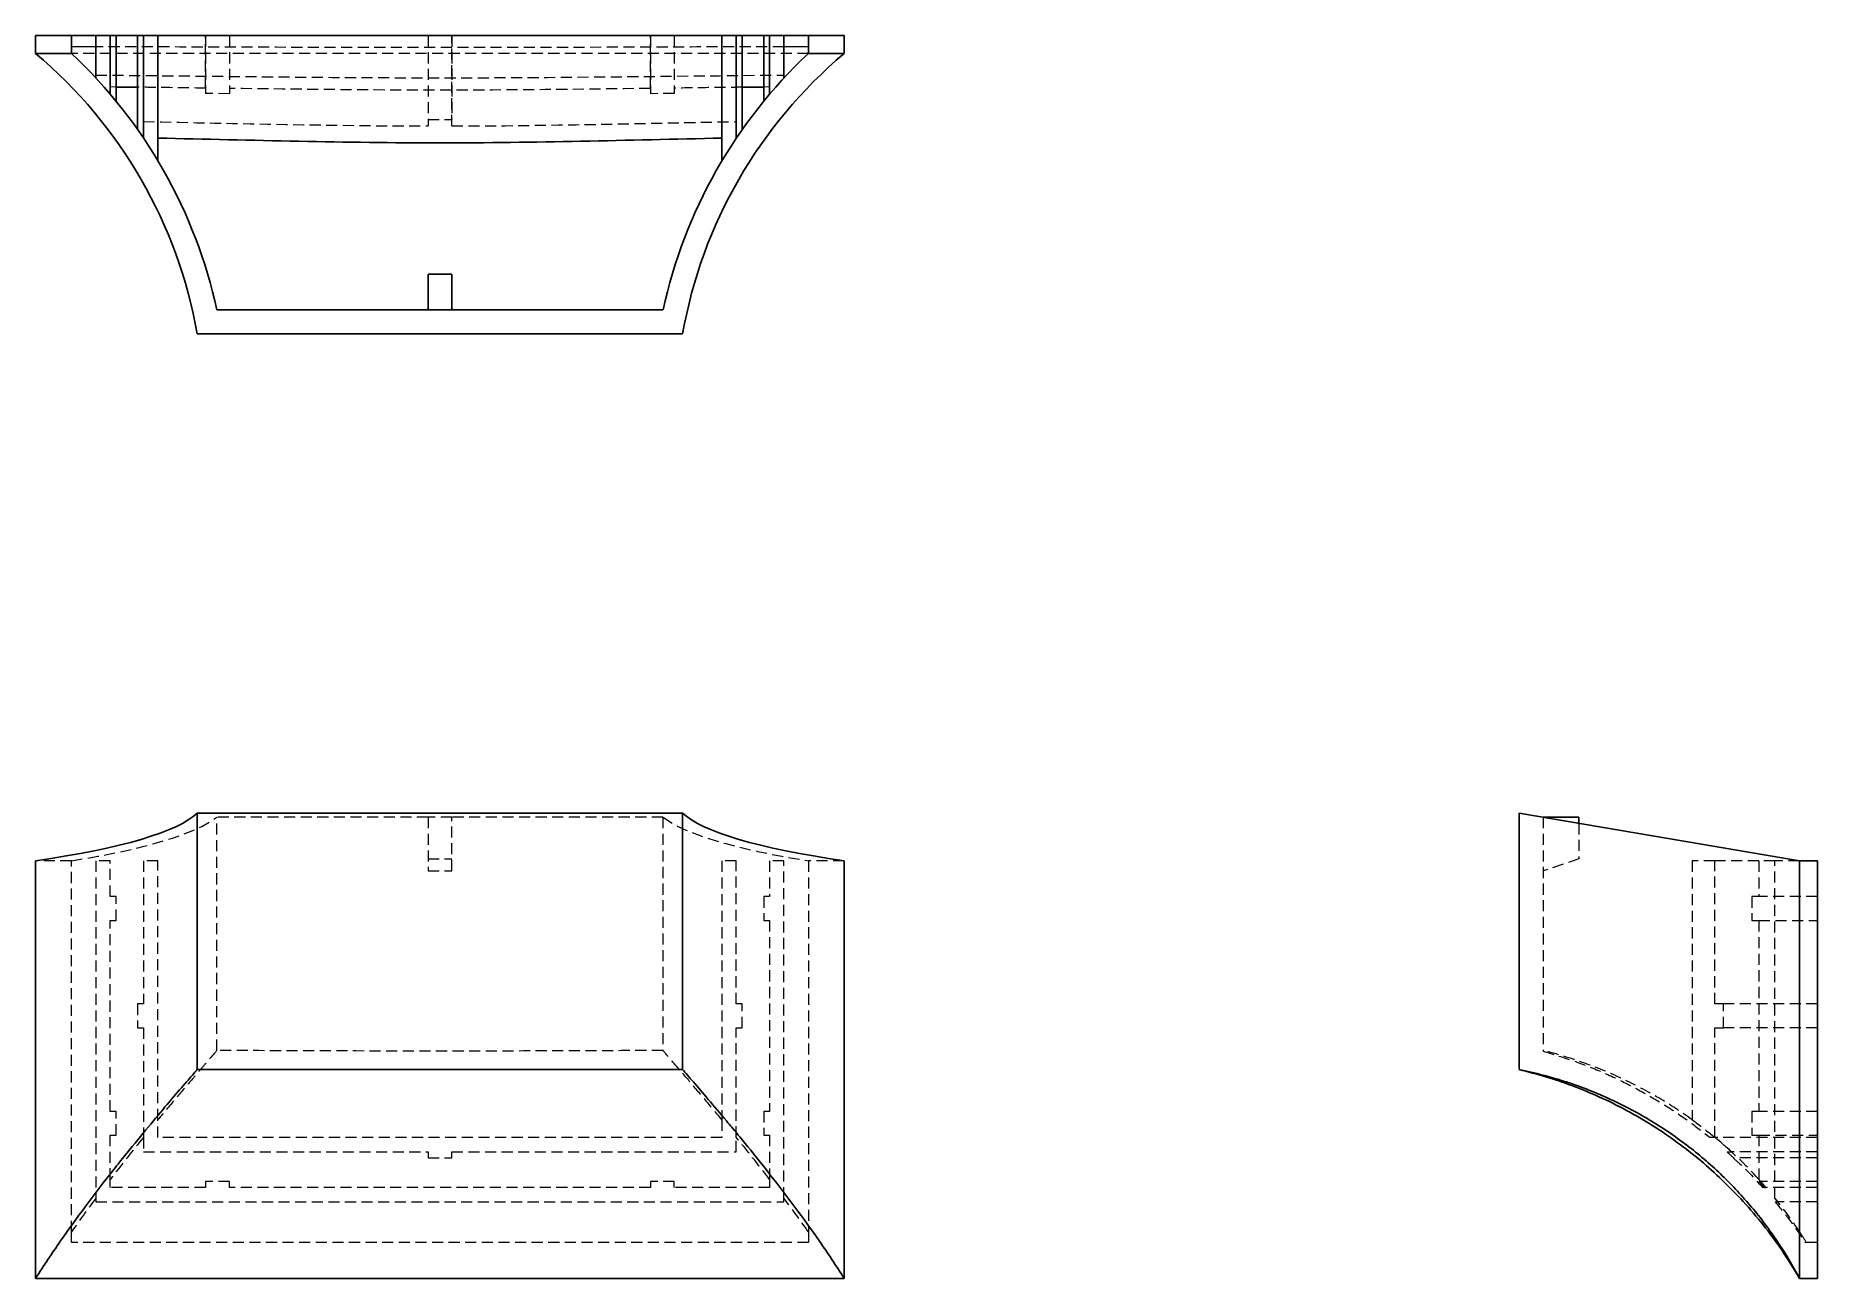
# Model space of a CAD drawing. Header units: millimetres. Extents: x 36 to 240, y 33 to 175.
import ezdxf

# ---------------------------------------------------------------- set-up
doc = ezdxf.new("R2010")
doc.units = ezdxf.units.MM
doc.linetypes.add('HIDDEN', pattern=[1.905, 1.27, -0.635])

msp = doc.modelspace()

# ---------------------------------------------------------------- linework, layer by layer
at = {"color": 7, "linetype": 'Continuous', "lineweight": 25}
for p, q in [((39.81, 175.1), (35.71, 175.1)), ((35.71, 175.1), (35.71, 173.05)), ((39.81, 175.1), (39.81, 173.05)), ((39.81, 175.1), (42.62, 175.1)), ((42.62, 173.83), (39.81, 173.84)), ((42.62, 175.1), (42.62, 170.24)), ((44.26, 175.1), (42.62, 175.1)), ((44.26, 175.1), (44.26, 168.39)), ((44.26, 175.1), (44.94, 175.1)), ((44.94, 175.1), (44.94, 167.57)), ((44.94, 175.1), (47.4, 175.1)), ((47.4, 175.1), (47.4, 164.33)), ((48.09, 175.1), (47.4, 175.1)), ((48.09, 175.1), (48.09, 163.34)), ((49.73, 175.1), (48.09, 175.1)), ((49.73, 175.1), (49.73, 160.75)), ((49.73, 175.1), (114.44, 175.1)), ((114.44, 175.1), (116.08, 175.1)), ((114.44, 175.1), (114.44, 160.75)), ((116.08, 175.1), (116.08, 163.34)), ((116.08, 175.1), (116.76, 175.1)), ((116.76, 175.1), (116.76, 164.33)), ((116.76, 175.1), (119.23, 175.1)), ((119.23, 175.1), (119.23, 167.57)), ((119.91, 175.1), (119.23, 175.1)), ((119.91, 175.1), (119.91, 168.39)), ((119.91, 175.1), (121.55, 175.1)), ((121.55, 175.1), (121.55, 170.24)), ((121.55, 175.1), (124.36, 175.1)), ((124.36, 173.84), (121.55, 173.83)), ((124.36, 175.1), (124.36, 173.05)), ((128.46, 175.1), (124.36, 175.1)), ((128.46, 175.1), (128.46, 173.05)), ((39.81, 173.05), (35.71, 173.05)), ((128.46, 173.05), (124.36, 173.05)), ((119.23, 169.21), (116.76, 169.18)), ((80.72, 143.64), (80.72, 147.74)), ((80.72, 147.74), (83.45, 147.74)), ((83.45, 143.64), (83.45, 147.74)), ((80.72, 143.64), (56.5, 143.64)), ((83.45, 143.64), (80.72, 143.64)), ((107.67, 143.64), (83.45, 143.64)), ((54.24, 140.9), (109.93, 140.9)), ((54.24, 56.53), (54.24, 85.95)), ((54.24, 85.95), (109.93, 85.95)), ((109.93, 85.95), (109.93, 56.53)), ((205.9, 85.95), (205.9, 56.53)), ((238.05, 80.47), (205.9, 85.95)), ((208.64, 85.48), (212.74, 85.48)), ((212.74, 85.48), (212.74, 84.78)), ((35.71, 32.59), (35.71, 80.47)), ((128.46, 80.47), (128.46, 32.59)), ((238.05, 80.47), (238.05, 32.59)), ((240.1, 80.47), (238.05, 80.47)), ((240.1, 80.47), (240.1, 32.59)), ((109.93, 56.53), (54.24, 56.53)), ((128.46, 32.59), (35.71, 32.59)), ((238.05, 32.59), (240.1, 32.59))]:
    msp.add_line(p, q, dxfattribs=at)
at = {"color": 7, "linetype": 'HIDDEN', "lineweight": 18}
for p, q in [((48.09, 175.1), (48.09, 165.24)), ((55.2, 175.1), (55.2, 168.48)), ((55.2, 169.08), (55.2, 175.1)), ((57.94, 175.1), (57.94, 168.44)), ((57.94, 175.1), (57.94, 169.05)), ((80.72, 175.1), (80.72, 164.74)), ((80.72, 175.1), (80.72, 165.49)), ((83.45, 164.74), (83.45, 175.1)), ((83.45, 175.1), (83.45, 165.49)), ((106.23, 175.1), (106.23, 168.44)), ((106.23, 169.05), (106.23, 175.1)), ((108.97, 175.1), (108.97, 168.48)), ((108.97, 175.1), (108.97, 169.08)), ((116.08, 175.1), (116.08, 165.24)), ((124.36, 173.05), (39.81, 173.05)), ((44.94, 169.21), (44.26, 169.22)), ((108.97, 168.48), (106.23, 168.44)), ((119.91, 169.22), (119.23, 169.21)), ((56.5, 58.72), (56.5, 85.48)), ((80.72, 85.48), (56.5, 85.48)), ((83.45, 85.48), (80.72, 85.48)), ((80.72, 85.48), (80.72, 79.32)), ((107.67, 85.48), (83.45, 85.48)), ((83.45, 79.32), (83.45, 85.48)), ((107.67, 85.48), (107.67, 58.72)), ((208.64, 85.48), (208.64, 58.72)), ((212.74, 84.78), (212.74, 80.69)), ((39.81, 80.47), (35.71, 80.47)), ((39.81, 37.92), (39.81, 80.47)), ((39.81, 80.47), (39.81, 80.47)), ((44.26, 80.47), (42.62, 80.47)), ((42.62, 80.47), (42.62, 41.78)), ((44.26, 76.37), (44.26, 80.47)), ((49.73, 80.47), (48.09, 80.47)), ((48.09, 80.47), (48.09, 64.06)), ((49.73, 50.77), (49.73, 80.47)), ((80.72, 80.69), (83.45, 80.69)), ((114.44, 80.47), (114.44, 50.77)), ((116.08, 80.47), (114.44, 80.47)), ((116.08, 64.06), (116.08, 80.47)), ((121.55, 80.47), (119.91, 80.47)), ((119.91, 80.47), (119.91, 76.37)), ((121.55, 41.78), (121.55, 80.47)), ((124.36, 80.47), (124.36, 37.92)), ((124.36, 80.47), (124.36, 80.47)), ((128.46, 80.47), (124.36, 80.47)), ((212.74, 80.69), (208.64, 79.32)), ((228.34, 80.47), (225.75, 80.47)), ((225.75, 80.47), (225.75, 50.77)), ((233.39, 80.47), (228.34, 80.47)), ((228.34, 64.06), (228.34, 80.47)), ((235.24, 80.47), (233.39, 80.47)), ((233.39, 80.47), (233.39, 76.37)), ((238.05, 80.47), (235.24, 80.47)), ((235.24, 41.78), (235.24, 80.47)), ((238.05, 80.47), (238.06, 80.47)), ((238.06, 80.47), (238.06, 37.92)), ((80.72, 79.32), (83.45, 79.32)), ((44.94, 76.37), (44.26, 76.37)), ((44.94, 73.63), (44.94, 76.37)), ((119.23, 76.37), (119.23, 73.63)), ((119.91, 76.37), (119.23, 76.37)), ((233.39, 76.37), (232.57, 76.37)), ((232.57, 76.37), (232.57, 73.63)), ((240.1, 76.37), (233.39, 76.37)), ((44.26, 73.63), (44.94, 73.63)), ((44.26, 51.74), (44.26, 73.63)), ((119.23, 73.63), (119.91, 73.63)), ((119.91, 73.63), (119.91, 51.74)), ((232.57, 73.63), (233.39, 73.63)), ((233.39, 73.63), (240.1, 73.63)), ((233.39, 73.63), (233.39, 51.74)), ((48.09, 64.06), (47.4, 64.06)), ((47.4, 64.06), (47.4, 61.32)), ((116.76, 64.06), (116.08, 64.06)), ((116.76, 61.32), (116.76, 64.06)), ((229.33, 64.06), (228.34, 64.06)), ((240.1, 64.06), (229.33, 64.06)), ((229.33, 61.32), (229.33, 64.06)), ((47.4, 61.32), (48.09, 61.32)), ((48.09, 61.32), (48.09, 48.77)), ((116.08, 48.77), (116.08, 61.32)), ((116.08, 61.32), (116.76, 61.32)), ((228.34, 61.32), (229.33, 61.32)), ((228.34, 48.77), (228.34, 61.32)), ((240.1, 61.32), (229.33, 61.32)), ((44.94, 51.74), (44.26, 51.74)), ((44.94, 49.01), (44.94, 51.74)), ((119.23, 51.74), (119.23, 49.01)), ((119.91, 51.74), (119.23, 51.74)), ((233.39, 51.74), (232.57, 51.74)), ((232.57, 51.74), (232.57, 49.01)), ((240.1, 51.74), (233.39, 51.74)), ((44.26, 49.01), (44.94, 49.01)), ((44.26, 43.94), (44.26, 49.01)), ((119.23, 49.01), (119.91, 49.01)), ((119.91, 49.01), (119.91, 43.94)), ((240.1, 48.74), (228.35, 48.74)), ((240.1, 47.09), (230.24, 47.09)), ((232.57, 49.01), (233.39, 49.01)), ((233.39, 49.01), (233.39, 43.94)), ((233.39, 49.01), (240.1, 49.01)), ((240.1, 46.41), (230.49, 46.41)), ((57.94, 43.68), (55.2, 43.68)), ((108.97, 43.68), (106.23, 43.68)), ((233.48, 43.68), (233.44, 43.68)), ((240.1, 43.68), (233.48, 43.68)), ((234.05, 43), (234.22, 43)), ((240.1, 43), (234.18, 43)), ((240.1, 43), (234.22, 43)), ((240.1, 41.36), (235.58, 41.36)), ((240.1, 36.7), (238.84, 36.7)), ((240.1, 36.7), (238.84, 36.7))]:
    msp.add_line(p, q, dxfattribs=at)
at = {"color": 7, "linetype": 'HIDDEN', "lineweight": 18, "flags": 128}
msp.add_lwpolyline([(57.94, 168.44), (56.57, 168.46), (55.89, 168.47), (55.2, 168.48)], dxfattribs=at)
at = {"color": 7, "linetype": 'Continuous', "lineweight": 25}
for centre, radius, start, end in [((0.89, 131.56), 54.16, 9.9329, 50), ((0.89, 131.56), 56.9, 12.2564, 46.8424), ((163.28, 131.56), 56.9, 133.1576, 167.7436), ((163.28, 131.56), 54.16, 130, 170.0671)]:
    msp.add_arc(centre, radius, start, end, dxfattribs=at)
for centre, start_param, end_param in [((0.89, 87.54), 5.410521, 6.109823), ((163.28, 87.54), 3.314955, 4.014257)]:
    msp.add_ellipse(centre, major_axis=(54.16, 0), ratio=0.170213, start_param=start_param, end_param=end_param, dxfattribs=at)
at = {"color": 7, "linetype": 'HIDDEN', "lineweight": 18}
for centre, start_param, end_param in [((0.89, 87.54), 5.465631, 6.069271), ((163.28, 87.54), 3.355507, 3.959147)]:
    msp.add_ellipse(centre, major_axis=(56.9, 0), ratio=0.170213, start_param=start_param, end_param=end_param, dxfattribs=at)
for points, knots in [([(121.55, 173.83), (118, 173.82), (105.49, 173.78), (85.61, 173.7), (62.85, 173.76), (49.05, 173.81), (42.62, 173.83)], [0, 0, 0, 0, 0.134841, 0.475579, 0.755553, 1, 1, 1, 1]), ([(42.62, 170.58), (55.77, 170.47), (68.93, 170.27), (95.24, 170.27), (108.4, 170.47), (121.55, 170.58)], [0, 0, 0, 0, 0.5, 0.5, 1, 1, 1, 1]), ([(55.2, 169.08), (53.38, 169.11), (50.78, 169.14), (48.18, 169.18), (47.4, 169.18)], [0, 0, 0, 0, 0.701752, 1, 1, 1, 1]), ([(106.23, 169.05), (98.18, 168.94), (90.13, 168.85), (74.04, 168.85), (65.99, 168.94), (57.94, 169.05)], [0, 0, 0, 0, 0.5, 0.5, 1, 1, 1, 1]), ([(116.76, 169.18), (115.76, 169.17), (113.16, 169.14), (110.56, 169.11), (108.97, 169.08)], [0, 0, 0, 0, 0.385931, 1, 1, 1, 1]), ([(48.09, 163.39), (48.09, 163.73), (48.09, 164.36), (48.09, 164.96), (48.09, 165.24)], [0, 0, 0, 0, 0.548507, 1, 1, 1, 1]), ([(56.5, 58.72), (56.15, 58.32), (55.74, 57.84), (55.03, 57.02), (54.78, 56.73), (54.26, 56.12), (53.98, 55.8), (53.12, 54.79), (52.49, 54.06), (51.17, 52.49), (50.47, 51.65), (49.73, 50.77)], [0, 0, 0, 0, 0.25, 0.25, 0.375, 0.375, 0.5, 0.5, 0.75, 0.75, 1, 1, 1, 1]), ([(107.67, 58.72), (99.14, 58.69), (90.61, 58.65), (73.55, 58.65), (65.02, 58.69), (56.5, 58.72)], [0, 0, 0, 0, 0.5, 0.5, 1, 1, 1, 1]), ([(114.44, 50.77), (113.7, 51.65), (113, 52.49), (111.67, 54.06), (111.05, 54.8), (109.9, 56.14), (109.37, 56.75), (108.43, 57.84), (108.02, 58.32), (107.67, 58.72)], [0, 0, 0, 0, 0.25, 0.25, 0.5, 0.5, 0.75, 0.75, 1, 1, 1, 1]), ([(225.75, 50.77), (224.52, 51.65), (223.24, 52.49), (220.57, 54.06), (219.18, 54.8), (216.32, 56.14), (214.84, 56.75), (211.8, 57.84), (210.24, 58.32), (208.64, 58.72)], [0, 0, 0, 0, 0.25, 0.25, 0.5, 0.5, 0.75, 0.75, 1, 1, 1, 1]), ([(208.64, 58.65), (209.82, 58.29), (212.19, 57.57), (215.64, 56.19), (218.99, 54.58), (222.21, 52.74), (225.17, 50.8), (226.97, 49.37), (227.8, 48.72)], [0, 0, 0, 0, 0.170739, 0.341477, 0.51222, 0.682963, 0.853701, 1, 1, 1, 1]), ([(114.44, 48.74), (109.05, 48.74), (103.66, 48.74), (92.87, 48.74), (87.48, 48.74), (76.69, 48.74), (71.3, 48.74), (60.51, 48.74), (55.12, 48.74), (49.73, 48.74)], [0, 0, 0, 0, 0.25, 0.25, 0.5, 0.5, 0.75, 0.75, 1, 1, 1, 1]), ([(228.35, 48.74), (228.26, 48.74), (228.08, 48.74), (227.84, 48.74), (227.82, 48.74), (227.82, 48.74)], [0, 0, 0, 0, 0.37693, 0.753862, 1, 1, 1, 1]), ([(230.47, 46.39), (230.7, 46.18), (231.91, 45.13), (232.99, 43.94), (233.85, 42.98)], [0, 0, 0, 0, 0.194296, 1, 1, 1, 1]), ([(106.23, 43), (98.18, 43), (90.13, 43), (74.04, 43), (65.99, 43), (57.94, 43)], [0, 0, 0, 0, 0.5, 0.5, 1, 1, 1, 1]), ([(234.05, 43), (234.01, 43), (233.94, 43), (233.85, 43), (233.87, 43), (233.87, 43)], [0, 0, 0, 0, 0.368929, 0.737862, 1, 1, 1, 1]), ([(42.62, 41.36), (55.77, 41.36), (68.93, 41.36), (95.24, 41.36), (108.4, 41.36), (121.55, 41.36)], [0, 0, 0, 0, 0.5, 0.5, 1, 1, 1, 1]), ([(235.27, 41.36), (235.27, 41.36), (235.24, 41.36), (235.39, 41.36), (235.52, 41.36), (235.58, 41.36)], [0, 0, 0, 0, 0.022191, 0.511088, 1, 1, 1, 1]), ([(235.26, 41.35), (235.84, 40.64), (237.07, 39.14), (238.16, 37.53), (238.74, 36.68)], [0, 0, 0, 0, 0.469861, 1, 1, 1, 1]), ([(124.36, 36.7), (110.27, 36.7), (96.18, 36.7), (67.99, 36.7), (53.9, 36.7), (39.81, 36.7)], [0, 0, 0, 0, 0.5, 0.5, 1, 1, 1, 1]), ([(238.84, 36.7), (238.83, 36.7), (238.79, 36.7), (238.71, 36.7), (238.73, 36.7), (238.73, 36.7)], [0, 0, 0, 0, 0.318133, 0.954399, 1, 1, 1, 1])]:
    msp.add_open_spline(points, degree=3, knots=knots, dxfattribs=at)
at = {"color": 7, "linetype": 'Continuous', "lineweight": 25}
for points, knots in [([(47.4, 169.18), (47.27, 169.19), (46.45, 169.2), (45.63, 169.21), (44.94, 169.21)], [0, 0, 0, 0, 0.1666557, 1, 1, 1, 1]), ([(114.44, 163.35), (109.05, 163.23), (103.66, 163.1), (92.87, 162.88), (87.48, 162.8), (76.69, 162.8), (71.3, 162.88), (60.51, 163.1), (55.12, 163.23), (49.73, 163.35)], [0, 0, 0, 0, 0.25, 0.25, 0.5, 0.5, 0.75, 0.75, 1, 1, 1, 1]), ([(54.24, 56.53), (53.92, 56.16), (53.5, 55.69), (52.52, 54.55), (51.94, 53.88), (50.65, 52.37), (49.95, 51.54), (48.44, 49.73), (47.64, 48.76), (46.38, 47.2), (45.94, 46.67), (45.06, 45.56), (44.61, 44.99), (43.25, 43.25), (42.32, 42.04), (40.44, 39.51), (39.49, 38.21), (37.59, 35.48), (36.64, 34.07), (35.71, 32.59)], [0, 0, 0, 0, 0.125, 0.125, 0.25, 0.25, 0.375, 0.375, 0.5, 0.5, 0.5625, 0.5625, 0.625, 0.625, 0.75, 0.75, 0.875, 0.875, 1, 1, 1, 1]), ([(128.46, 32.59), (127.53, 34.07), (126.58, 35.48), (124.69, 38.2), (123.74, 39.5), (121.87, 42.01), (120.95, 43.21), (119.15, 45.52), (118.27, 46.62), (116.99, 48.2), (116.57, 48.71), (115.76, 49.69), (115.37, 50.16), (114.23, 51.53), (113.52, 52.36), (112.23, 53.88), (111.65, 54.54), (110.67, 55.69), (110.25, 56.16), (109.93, 56.53)], [0, 0, 0, 0, 0.125, 0.125, 0.25, 0.25, 0.375, 0.375, 0.5, 0.5, 0.5625, 0.5625, 0.625, 0.625, 0.75, 0.75, 0.875, 0.875, 1, 1, 1, 1]), ([(205.9, 56.53), (206.92, 56.27), (208.96, 55.75), (212.01, 54.7), (215.11, 53.43), (218.22, 51.89), (221.24, 50.13), (224.07, 48.2), (226.73, 46.12), (229.24, 43.86), (231.65, 41.4), (233.94, 38.71), (236.12, 35.78), (237.4, 33.67), (238.05, 32.59)], [0, 0, 0, 0, 0.076533, 0.153365, 0.234691, 0.320399, 0.405749, 0.488917, 0.56992, 0.651144, 0.734603, 0.820292, 0.908626, 1, 1, 1, 1]), ([(238.05, 32.59), (237.27, 34.07), (236.42, 35.48), (234.59, 38.2), (233.61, 39.5), (231.51, 42.01), (230.39, 43.21), (228, 45.52), (226.73, 46.62), (224.69, 48.2), (223.99, 48.71), (222.57, 49.69), (221.84, 50.16), (219.59, 51.53), (218.03, 52.36), (214.74, 53.88), (213.05, 54.54), (209.56, 55.69), (207.76, 56.16), (205.9, 56.53)], [0, 0, 0, 0, 0.125, 0.125, 0.25, 0.25, 0.375, 0.375, 0.5, 0.5, 0.5625, 0.5625, 0.625, 0.625, 0.75, 0.75, 0.875, 0.875, 1, 1, 1, 1])]:
    msp.add_open_spline(points, degree=3, knots=knots, dxfattribs=at)
at = {"color": 7, "linetype": 'HIDDEN', "lineweight": 18}
for points in [[(48.09, 165.24), (58.96, 165.04), (69.84, 164.76), (80.72, 164.74)], [(80.72, 165.49), (81.63, 165.49), (82.54, 165.49), (83.45, 165.49)], [(83.45, 164.74), (94.33, 164.76), (105.2, 165.04), (116.08, 165.24)], [(208.64, 58.72), (208.64, 58.69), (208.64, 58.65), (208.64, 58.65)], [(49.73, 48.74), (49.73, 49.44), (49.73, 50.12), (49.73, 50.77)], [(114.44, 50.77), (114.44, 50.12), (114.44, 49.44), (114.44, 48.74)], [(225.75, 50.77), (226.64, 50.12), (227.5, 49.44), (228.35, 48.74)], [(48.09, 48.77), (46.86, 47.26), (45.58, 45.65), (44.26, 43.94)], [(48.09, 48.77), (48.09, 48.23), (48.09, 47.67), (48.09, 47.09)], [(48.09, 47.09), (58.96, 47.09), (69.84, 47.09), (80.72, 47.09)], [(80.72, 47.09), (80.72, 46.87), (80.72, 46.64), (80.72, 46.41)], [(83.45, 47.09), (94.33, 47.09), (105.2, 47.09), (116.08, 47.09)], [(83.45, 46.41), (83.45, 46.64), (83.45, 46.87), (83.45, 47.09)], [(119.91, 43.94), (118.59, 45.65), (117.31, 47.26), (116.08, 48.77)], [(116.08, 47.09), (116.08, 47.67), (116.08, 48.23), (116.08, 48.77)], [(230.24, 47.09), (229.62, 47.67), (228.99, 48.23), (228.34, 48.77)], [(233.39, 43.94), (231.84, 45.65), (230.16, 47.26), (228.34, 48.77)], [(229.74, 47.09), (229.76, 47.09), (230.04, 47.09), (230.24, 47.09)], [(230.49, 46.41), (230.24, 46.64), (229.99, 46.87), (229.74, 47.09)], [(80.72, 46.41), (81.63, 46.41), (82.54, 46.41), (83.45, 46.41)], [(230.49, 46.41), (230.49, 46.41), (230.49, 46.41), (230.49, 46.41)], [(44.26, 43), (44.26, 43.32), (44.26, 43.63), (44.26, 43.94)], [(55.2, 43), (51.55, 43), (47.91, 43), (44.26, 43)], [(55.2, 43.68), (55.2, 43.46), (55.2, 43.23), (55.2, 43)], [(57.94, 43), (57.94, 43.23), (57.94, 43.46), (57.94, 43.68)], [(106.23, 43.68), (106.23, 43.46), (106.23, 43.23), (106.23, 43)], [(108.97, 43), (108.97, 43.23), (108.97, 43.46), (108.97, 43.68)], [(119.91, 43), (116.22, 43), (112.58, 43), (108.97, 43)], [(119.91, 43.94), (119.91, 43.63), (119.91, 43.32), (119.91, 43)], [(233.39, 43.94), (233.67, 43.63), (233.95, 43.32), (234.22, 43)], [(233.44, 43.68), (233.64, 43.46), (233.85, 43.23), (234.05, 43)], [(234.08, 43), (233.88, 43.23), (233.68, 43.46), (233.48, 43.68)], [(234.22, 43), (234.18, 43), (234.13, 43), (234.08, 43)], [(42.62, 41.78), (41.69, 40.54), (40.75, 39.26), (39.81, 37.92)], [(42.62, 41.78), (42.62, 41.64), (42.62, 41.5), (42.62, 41.36)], [(124.36, 37.92), (123.42, 39.26), (122.48, 40.54), (121.55, 41.78)], [(121.55, 41.36), (121.55, 41.5), (121.55, 41.64), (121.55, 41.78)], [(238.06, 37.92), (237.19, 39.26), (236.25, 40.54), (235.24, 41.78)], [(235.58, 41.36), (235.47, 41.5), (235.36, 41.64), (235.24, 41.78)], [(39.81, 36.7), (39.81, 37.11), (39.81, 37.52), (39.81, 37.92)], [(124.36, 37.92), (124.36, 37.52), (124.36, 37.11), (124.36, 36.7)], [(238.06, 37.92), (238.33, 37.52), (238.59, 37.11), (238.84, 36.7)]]:
    msp.add_open_spline(points, degree=3, dxfattribs=at)

doc.saveas('drawing.dxf')
